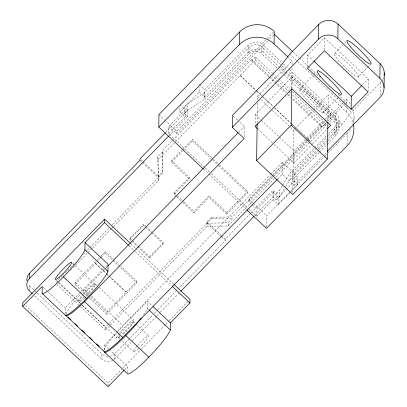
<?xml version="1.0" encoding="UTF-8"?>
<svg xmlns="http://www.w3.org/2000/svg" width="407" height="407" viewBox="0 0 407 407"><rect width="100%" height="100%" fill="white"/><g stroke="black" fill="none" stroke-linecap="round" stroke-linejoin="round"><path stroke-width="0.31" stroke-dasharray="2.04 1.53" d="M29.599 290.654L29.665 286.019A9.096 8.923 0.8 0 1 28.18 284.203M56.888 282.6L56.904 281.364L62.22 275.926M65.14 313.894L65.222 308.002L79.34 293.559M87.393 296.169L75.061 284.569L75.091 282.448L95.528 261.543M75.061 284.569L95.518 263.644L95.523 263.11L96.408 262.205M112.836 360.378A9.096 8.923 0.8 0 1 101.826 359.183L101.898 353.973L36.147 292.119M100.844 257.667L105.281 253.134L105.301 251.541L113.065 258.847M104.558 349.781L104.624 345.07L116.534 332.88M80.464 306.659L105.454 330.169L105.499 327.08L108.598 323.906M89.677 298.321L106.583 314.219L106.609 312.098L136.823 281.196L120.833 266.153M108.104 386.06L108.145 383.119L121.413 369.546M113.807 359.712A9.096 8.923 0.8 0 0 114.688 358.923L114.759 353.714L129.858 338.268M106.583 314.219L136.798 282.784L136.823 281.196M127.523 372.578L127.605 366.692L110.597 350.692M131.196 240.786L129.823 239.494L129.843 238.171L143.691 224.003L145.523 225.727M129.823 239.494L143.671 225.33L143.691 224.003M143.483 314.987A31.171 4.131 -46.7 0 0 147.324 308.353L147.42 301.287L152.02 305.611M137.612 246.82L149.527 258.028L149.542 256.7L163.39 242.536L153.312 233.053M113.563 226.455L158.303 180.688L157.896 156.69L162.301 152.182L162.322 150.768L172.095 140.776M158.303 180.688L158.369 176.094L162.775 171.586L162.322 150.768M157.896 156.69L158.348 177.508L162.754 173L162.775 171.586M149.527 258.028L163.37 243.864L163.39 242.536M204.797 167.638L168.676 133.654L168.773 126.414L185.195 109.615L180.377 105.087M176.485 196.52L174.191 194.368L189.301 178.917L171.571 162.235L171.591 160.643L181.756 150.249M174.191 194.368L174.216 192.776L189.321 177.325L171.591 160.643M168.773 126.414L176.653 133.827L176.694 131.176L274.247 31.38M168.676 133.654L185.093 116.86L179.838 111.92L179.904 107.087M169.037 135.689L187.668 116.631L184.381 113.543L184.478 106.827L187.622 103.612L204.757 92.531L249.074 47.197A9.096 8.923 0.8 0 1 261.935 46.937L286.477 70.024M185.093 116.86L185.195 109.615M184.381 113.543L187.53 110.322L187.622 103.612M187.668 116.631L187.759 109.915L184.478 106.827M189.301 178.917L189.321 177.325M183.058 150.483L192.338 140.99L192.358 139.398L213.044 158.857M182.896 202.554L193.895 212.902L193.915 211.309L209.02 195.859L226.75 212.535L226.73 214.128L209 197.446L209.02 195.859M179.838 111.92L199.349 91.957L199.42 87.129M199.349 91.957L204.604 96.902L204.706 89.657L248.082 45.289A10.918 10.709 0.8 0 1 263.512 44.974L263.41 52.218L284.712 72.253M187.53 110.322L204.66 99.247L204.757 92.531M105.454 330.169L206.898 226.399L206.96 221.805L211.411 217.257L232.59 216.87L272.115 176.435M109.04 323.453L211.391 218.666L211.411 217.257M157.835 309.651L225.325 240.608L225.351 239.102L250.564 213.309M206.898 226.399L228.118 225.971L228.164 222.792L232.57 218.284L232.59 216.87M175.559 141.753L255.306 59.915L255.347 57L272.451 73.092M244.169 136.559L244.312 126.445L239.311 121.739M204.604 96.902L247.98 52.528L248.082 45.289M204.66 99.247L248.977 53.912L249.074 47.197M226.73 214.128L247.502 192.882L247.522 191.29L219.48 164.911M251.516 204.248L248.891 201.78L248.926 199.13L272.431 175.086M268.676 76.959L251.572 60.867L251.592 59.453L286.721 92.501M255.143 126.557L255.311 114.545L292.129 76.877L330.876 113.329L330.723 124.074M257.143 123.026L257.417 103.317M257.463 100.137L257.514 96.322L292.134 60.908L288.431 57.423M249.257 209.463L256.669 216.438L256.771 209.193L273.189 192.399L278.444 197.339L278.342 204.584L273.087 199.639L273.189 192.399M277.121 68.025L261.838 53.648L261.935 46.937M266.499 227.096L266.656 215.807L324.644 156.492M273.036 196.942L273.128 190.227L276.414 193.315L276.317 200.03L273.036 196.942L254.406 215.995M276.317 200.03L279.467 196.81L279.558 190.094L282.199 185.785M282.229 174.288L282.397 162.271L294.215 173.392L294.047 185.404L282.229 174.288L277.783 178.831M285.739 186.564L290.028 179.558L290.125 172.843L326.907 135.216M291.753 88.248L292.043 67.267M292.078 64.723L292.134 60.908M291.961 88.894L292.129 76.877M290.313 192.333L297.853 184.625L292.597 179.68L292.699 172.436L316.6 147.99M292.765 192.608L293.635 130.301L294.52 129.39M274.053 144.348L293.885 163.004L294.052 150.992L306.369 138.395M297.853 184.625L297.955 177.381L292.699 172.436M307.422 66.951L307.59 55.123L324.583 37.739L368.315 78.882L368.152 90.71M292.328 91.794L325.61 123.102L325.569 126.017L310.46 141.738L301.216 133.038M292.714 99.567L321.835 126.969L321.856 125.554L292.73 98.158M324.41 50.188L324.583 37.739M327.884 120.955L328.251 94.887L346.311 111.874A24.557 24.089 0.8 0 1 353.225 123.759M328.144 140.568L334.351 134.218A9.096 8.923 0.8 0 0 334.076 121.601L334.167 114.891L288.329 71.764M334.351 134.218L334.442 127.508A9.096 8.923 0.8 0 0 334.167 114.891M327.121 144.368L335.973 135.312A10.918 10.709 0.8 0 0 335.648 120.172L335.75 112.927L326.887 121.993M335.973 135.312L336.075 128.068A10.918 10.709 0.8 0 0 335.75 112.927M336.874 127.859L336.971 121.144M339.006 127.676L339.107 120.431M346.311 111.874L346.408 104.655M346.418 104.055L346.484 99.333L344.266 101.602M347.064 144.683L347.222 133.394A24.557 24.089 0.8 0 0 350.702 128.871M353.948 123.118L354.044 116.219M380.306 95.365L380.484 82.535A13.645 13.385 0.8 0 0 382.295 80.22M282.529 185.246L290.125 172.843M279.467 196.81L285.409 187.103M328.764 138.054L342.053 124.461L351.531 112.154L380.484 82.535M165.639 132.545L187.759 109.915M176.653 133.827L263.512 44.974M267.791 40.863L263.507 45.238L282.957 63.533M269.5 39.108L274.206 34.295M172.537 140.318L251.592 59.453M251.572 60.867L255.347 57M157.855 159.87L175.117 142.206M182.199 149.796L192.358 139.398M171.571 162.235L182.616 150.936M62.663 275.473L75.509 262.332M83.481 254.177L87.027 250.549M87.469 250.096L108.73 228.347M112.276 224.72L158.348 177.594L142.257 162.459M70.594 270.411L71.479 269.5M73.25 267.689L91.855 248.657M92.297 248.204L111.345 228.719M111.793 228.266L113.121 226.908M97.304 259.722L100.412 256.542M100.86 256.089L105.301 251.541M96.856 261.752L100.402 258.124M79.782 293.106L103.607 268.737M105.372 266.931L107.138 265.125M66.026 313.878A31.171 4.131 -46.7 0 1 84.758 289.657L107.423 266.473M238.533 132.351L244.312 126.445M299.7 89.047L313.263 75.173M313.7 74.725L316.325 72.039M334.63 53.312L342.877 44.877M344.612 43.101L345.914 41.768M193.895 212.902L209 197.446M294.963 128.938L313.161 110.322M313.604 109.87L328.251 94.887M323.143 112.815A16.829 2.391 44.3 0 0 308.323 94.816A16.829 2.391 44.3 0 0 302.798 95.162A16.829 2.391 44.3 0 0 323.143 112.815L340.644 94.917M358.074 77.086A16.829 2.391 44.3 0 0 343.254 59.086A16.829 2.391 44.3 0 0 337.729 59.427A16.829 2.391 44.3 0 0 358.074 77.086L367.19 67.76M367.628 67.313L369.795 65.095M226.75 212.535L247.522 191.29M117.669 331.145A31.171 4.131 -46.7 0 1 122.843 325.488L270.396 174.547M270.843 174.094L282.397 162.271M306.812 137.942L324.842 119.5M325.285 119.048L330.876 113.329M116.977 332.433L147.42 301.287M272.873 174.634L307.02 139.703M307.463 139.25L343.823 102.055M272.558 175.982L321.856 125.554M362.215 85.119L368.315 78.882M321.835 126.969L325.61 123.102M248.891 201.78L307.387 141.941M307.829 141.488L326.439 122.446M345.161 103.561L335.744 113.192L289.901 70.07M345.589 103.124L346.443 102.249L337.647 93.971M228.118 225.971L275.488 177.513M275.931 177.06L310.017 142.191M293.885 163.004L312.077 144.399M312.52 143.946L327.157 128.968M251.007 212.856L273.128 190.227M328.683 133.399L334.442 127.508M130.301 337.815L152.503 315.099M154.278 313.283L157.387 310.103M317.043 147.538L328.108 136.218M328.551 135.765L336.075 128.068M294.215 173.392L316.361 150.738M318.137 148.926L326.551 140.318M276.414 193.315L279.558 190.094M114.688 358.923L131.985 341.229M132.428 340.776L156.38 316.275M156.822 315.817L159.931 312.642M160.373 312.189L179.889 292.226M290.028 179.558L318.391 150.539M318.839 150.086L327.701 141.02M256.669 216.438L273.087 199.639M292.597 179.68L319.154 152.513M319.597 152.06L326.679 144.821M278.444 197.339L297.955 177.381M294.047 185.404L322.497 156.308M324.272 154.487L326.495 152.213M325.086 156.039L326.414 154.68M328.184 152.869L347.222 133.394M278.342 204.584L289.87 192.786M123.184 367.735L140.873 349.638M141.315 349.186L165.201 324.75M165.644 324.303L168.737 321.133M169.18 320.68L189.082 300.32M124.501 369.866L127.605 366.692M206.944 223.219L228.164 222.792M211.391 218.666L232.57 218.284M307.59 55.123L313.573 60.75M293.193 52.152L299.211 57.814M299.674 58.252L308.013 66.092M308.475 66.529L320.05 77.416M289.799 54.08L351.531 112.154M283.42 63.97L289.438 69.633M280.321 66.392L285.378 71.149M285.841 71.581L342.053 124.461M285.175 72.69L335.648 120.172M278.973 69.765L283.603 74.125M284.066 74.557L334.076 121.601M272.914 73.53L278.459 78.744M278.922 79.182L290.018 89.616M255.306 59.915L271.021 74.705M271.484 75.137L277.035 80.357M277.493 80.79L288.588 91.229M289.051 91.661L290.898 93.401M292.75 95.141L325.569 126.017M288.573 94.241L290.883 96.418M269.134 77.391L274.684 82.611M275.147 83.043L285.78 93.045M287.627 94.785L290.863 97.833M240.201 75.371L255.917 90.156M256.379 90.593L261.925 95.808M262.388 96.245L273.021 106.247M274.873 107.987L290.588 122.772M291.051 123.204L310.465 141.473M240.196 75.636L256.837 91.29M257.3 91.728L261.462 95.64M263.309 97.38L273.942 107.382M274.404 107.814L291.509 123.906M291.972 124.339L300.753 132.606M257.514 96.322L259.366 98.062M261.218 99.807L271.871 109.824M272.334 110.261L293.635 130.301M255.311 114.545L260.846 119.75M261.304 120.187L278.836 136.676M279.294 137.108L294.052 150.992M257.911 129.161L273.59 143.915M233.399 116.178L238.853 121.311M199.45 84.717L204.706 89.657M213.507 159.29L219.022 164.479M192.338 140.99L212.103 159.585M212.566 160.017L218.081 165.206M218.539 165.639L247.502 192.882M158.959 114.494L164.418 119.627M164.871 120.055L176.694 131.176M248.926 199.13L253.017 202.976M253.475 203.408L266.656 215.807M251.953 204.66L256.771 209.193M205.26 168.076L209.427 171.993M211.284 173.738L248.794 209.03M203.622 169.215L246.606 209.656M140.898 159.661L142.74 161.391M143.198 161.823L158.369 176.094M206.96 221.805L221.21 235.21M221.673 235.643L225.351 239.102M139.957 160.297L141.799 162.027M206.939 223.311L221.189 236.716M221.652 237.149L225.325 240.608M174.216 192.776L176.964 195.365M177.421 195.792L183.379 201.399M183.837 201.826L193.915 211.309M176.943 196.952L182.438 202.126M145.981 226.16L151.48 231.329M143.671 225.33L145.045 226.623M145.502 227.055L151.002 232.224M151.46 232.656L163.37 243.864M129.843 238.171L132.133 240.323M132.59 240.756L138.09 245.925M138.548 246.357L149.542 256.7M131.654 241.219L137.154 246.388M130.901 243.849L135.516 248.194M135.979 248.626L173.357 283.791M129.004 245.65L134.544 250.854M135.007 251.292L171.922 286.019M113.522 259.279L119.007 264.433M105.281 253.134L112.586 260.007M113.044 260.439L136.798 282.784M147.324 308.353L148.703 309.651M95.523 263.11L106.029 272.995M106.486 273.428L108.771 275.575M109.229 276.002L127.045 292.765M95.518 263.644L106.024 273.524M106.481 273.957L108.308 275.676M108.766 276.104L127.035 293.294M95.406 284.076L97.242 285.806M99.079 287.53L133.491 319.907M72.38 263.034L74.679 265.196M75.137 265.629L94.444 283.791M133.237 321.525L135.526 323.677M135.984 324.109L148.341 335.734M84.758 289.657L89.347 293.976M91.641 296.133L122.843 325.488M75.091 282.448L88.339 294.912M90.624 297.059L106.609 312.098M118.63 337.551L120.004 338.843M122.293 340.995L133.735 351.76M56.558 280.392L58.394 282.122M58.857 282.555L78.622 301.149M78.973 302.101L80.352 303.398M82.183 305.123L117.063 337.932M58.293 282.672L80.51 303.571M82.356 305.311L105.499 327.08M56.863 284.457L78.612 304.919M43.157 287.245L47.756 291.57M48.214 292.002L65.222 308.002M104.624 345.07L108.303 348.529M29.665 286.019L33.832 289.942M34.295 290.374L35.684 291.682M34.687 296.021L101.826 359.183M25.544 305.413L108.145 383.119M162.301 152.182L162.754 173M248.977 53.912A9.096 8.923 0.8 0 1 261.838 53.648M114.759 353.714A9.096 8.923 0.8 0 1 110.735 356.105M107.794 356.451A9.096 8.923 0.8 0 1 101.898 353.973M82.468 294.668A11.823 1.567 -46.7 0 1 94.648 283.872A11.823 1.567 -46.7 0 1 84.386 296.856M83.974 297.242A11.823 1.567 -46.7 0 1 78.444 301.099A11.823 1.567 -46.7 0 1 81.751 295.533M120.614 333.501A10.918 1.445 -46.7 0 1 130.81 322.949A10.918 1.445 -46.7 0 1 132.102 324.425A10.918 1.445 -46.7 0 1 122.131 335.236M120.131 336.818A10.918 1.445 -46.7 0 1 119.409 335.17M137.632 345.365A10.918 1.445 -46.7 0 1 148.504 335.785A10.918 1.445 -46.7 0 1 139.825 347.049M138.583 348.234A10.918 1.445 -46.7 0 1 133.516 351.643A10.918 1.445 -46.7 0 1 137.286 345.772M104.116 349.71A31.171 4.131 -46.7 0 1 116.845 332.081M383.552 77.584A13.645 13.385 0.8 0 1 382.59 79.721M119.292 333.379A12.281 1.628 -46.7 0 1 130.535 321.688A12.281 1.628 -46.7 0 1 132.545 322.7A12.281 1.628 -46.7 0 1 121.79 334.635M120.08 336.106A12.281 1.628 -46.7 0 1 118.91 333.882M83.761 294.449A12.281 1.628 -46.7 0 1 95.665 284.239A12.281 1.628 -46.7 0 1 84.956 297.644M84.534 298.041A12.281 1.628 -46.7 0 1 78.734 301.984A12.281 1.628 -46.7 0 1 82.972 295.37M247.98 52.528A10.918 10.709 0.8 0 1 263.41 52.218M352.686 108.806A24.557 24.089 0.8 0 1 352.813 124.283M346.484 99.333A24.557 24.089 0.8 0 1 350.493 104.243"/><path stroke-width="0.61" d="M124.059 370.319L108.094 386.65L22.726 306.339L22.777 302.808L104.599 219.108L130.438 243.417M32.367 293.844L29.589 291.229A9.096 8.923 0.8 0 1 29.319 278.617L29.39 273.402L139.957 160.297L139.977 158.796L165.196 132.997M104.599 219.108L104.548 222.639L85.038 242.597L108.023 264.219L107.921 271.286A31.171 4.131 -46.7 0 1 86.447 298.479A31.171 4.131 -46.7 0 1 65.125 315.069L42.14 293.447L42.236 286.38L22.726 306.339M42.14 293.447A31.171 4.131 -46.7 0 0 63.467 276.857A31.171 4.131 -46.7 0 0 84.941 249.664L85.038 242.597M203.159 168.783L158.786 127.04L158.959 114.494L239.525 32.082A24.557 24.089 0.8 0 1 274.247 31.38L274.074 43.92L287.968 56.99M141.275 317.974A31.171 4.131 -46.7 0 1 118.961 342.277A31.171 4.131 -46.7 0 1 104.523 352.136L127.508 373.758A31.171 4.131 -46.7 0 0 148.835 357.168A31.171 4.131 -46.7 0 0 170.309 329.975L170.406 322.909L189.916 302.95L189.967 299.415L173.814 284.223M65.792 314.982A31.171 4.131 -46.7 0 0 84.59 301.673L244.144 138.456L232.321 127.335L232.489 115.323L280.321 66.392L289.799 54.08L318.752 24.466A13.645 13.385 0.8 0 1 338.044 24.074L380.072 63.609A13.645 13.385 0.8 0 1 384.116 75.32M158.786 127.04L239.352 44.628L239.525 32.082M327.869 122.227L327.355 159.101L292.735 194.515L256.619 160.536L257.132 123.662M256.619 160.536L291.234 125.127L291.743 88.884M232.321 127.335L318.549 39.128L318.752 24.466M327.386 151.302L380.275 97.197A13.645 13.385 0.8 0 0 379.868 78.271L337.841 38.736L338.044 24.074M351.139 109.335L368.137 91.951L324.399 50.809L307.407 68.193L351.139 109.335L351.322 96.266L361.782 85.567M379.868 78.271L380.072 63.609M384.071 87.653L384.274 72.99M29.319 278.617L168.595 136.142M107.865 266.015L238.085 132.809M103.877 350.809A31.171 4.131 -46.7 0 0 122.675 337.5L277.34 179.289M327.599 128.515L330.708 125.341L291.961 88.894L255.143 126.557L257.448 128.724M180.774 291.315L253.963 216.453M314.031 61.182L351.322 96.266M274.206 34.295L292.267 51.282M291.234 125.127L327.355 159.101M247.069 210.088L266.483 228.352L347.044 145.94A24.557 24.089 0.8 0 0 353.362 124.374M104.548 222.639L128.546 245.212M172.385 286.452L189.916 302.95M152.94 306.476L170.406 322.909M84.941 249.664L107.921 271.286M149.16 310.083L170.309 329.975M63.467 276.857L86.447 298.479M125.849 335.546L148.835 357.168M84.59 301.673L122.675 337.5M68.086 317.139L70.838 319.729M74.969 323.616L77.722 326.205M81.853 330.087L85.063 333.109M89.194 336.996L92.404 340.018M96.535 343.905L99.288 346.494M66.005 315.623L104.09 351.455M26.969 280.927A9.096 8.923 0.8 0 1 29.39 273.402M318.549 39.128A13.645 13.385 0.8 0 1 337.841 38.736M239.352 44.628A24.557 24.089 0.8 0 1 274.074 43.92M59.432 277.025A11.823 1.567 -46.7 0 0 71.734 262.479A11.823 1.567 -46.7 0 0 59.488 273.046A11.823 1.567 -46.7 0 0 59.432 277.025M350.32 46.551A16.829 2.391 44.3 0 0 370.665 64.209A16.829 2.391 44.3 0 0 355.84 46.205A16.829 2.391 44.3 0 0 350.32 46.551M320.736 76.811A16.829 2.391 44.3 0 0 341.081 94.47A16.829 2.391 44.3 0 0 326.261 76.47A16.829 2.391 44.3 0 0 320.736 76.811"/></g></svg>
